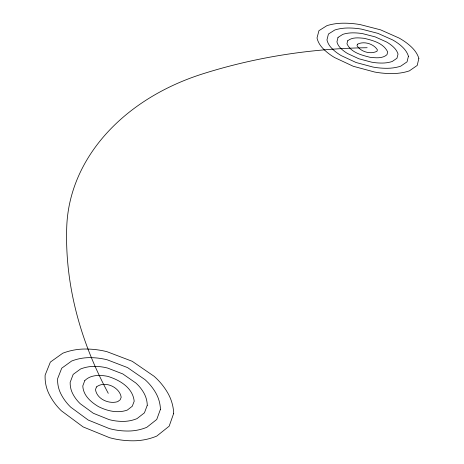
<?xml version="1.0" encoding="UTF-8"?>
<svg xmlns="http://www.w3.org/2000/svg" width="464" height="464" viewBox="0 0 464 464"><rect width="100%" height="100%" fill="white"/><g stroke="black" fill="none" stroke-linecap="round" stroke-linejoin="round"><path stroke-width="0.7" d="M108.274 393.315A495.761 364.93 17 0 1 66.741 226.948A220.197 171.442 0.8 0 1 202.791 73.84A602.73 539.62 34.4 0 1 367.152 47.728M357.367 44.266L357.036 45.756C360.812 51.84 370.713 54.688 377.017 51.214L377.394 49.839C373.619 43.691 363.724 40.826 357.367 44.266M347.652 40.832L346.962 43.79C350.97 52.571 361.526 55.094 370.063 57.298C375.689 57.843 382.348 58.76 386.953 54.729L387.689 51.956C383.508 43.14 372.998 40.484 364.304 38.338C358.747 37.804 352.251 36.958 347.652 40.832M418.864 58.383L417.217 65.43L409.329 70.888A39.898 26.141 4.6 0 1 392.909 73.561A61.573 39.794 4.3 0 1 374.529 72.007L353.261 66.277L334.614 57.559A61.184 39.446 3.7 0 1 322.799 48.32A39.266 25.566 3 0 1 317.016 37.955L318.942 30.676L326.946 25.642A39.782 26.303 2.7 0 1 342.705 23.2A63.301 42.502 2.9 0 1 360.128 24.586L380.555 29.835L399.115 38.065A63.707 42.897 3.6 0 1 411.562 47.131A42.955 28.635 4.3 0 1 418.864 58.383M338.012 37.422L336.939 41.835A23.687 15.492 3.3 0 0 340.535 48.082A36.981 24.035 3.7 0 0 347.698 53.604L358.875 58.777L371.536 62.153A37.126 24.163 4.1 0 0 382.446 63.063A23.919 15.701 4.2 0 0 392.213 61.492L396.964 58.267L398.031 54.091A25.607 16.982 4 0 0 393.791 47.369A37.891 25.276 3.6 0 0 386.402 41.911L375.254 36.911L362.894 33.71A37.746 25.137 3.2 0 0 352.333 32.857A23.873 15.759 3.1 0 0 342.803 34.353L338.012 37.422M408.424 56.231L407.05 61.84L400.728 66.166A31.906 20.921 4.4 0 1 387.649 68.289A49.375 32.022 4.2 0 1 373.027 67.06L356.079 62.512L341.168 55.581A49.126 31.801 3.7 0 1 331.661 48.204A31.5 20.549 3.2 0 1 326.958 39.892L328.437 34.034L334.834 29.98A31.83 21.025 2.9 0 1 347.495 28.002A50.483 33.756 3.1 0 1 361.502 29.128L377.916 33.362L392.77 39.985A50.738 34.005 3.6 0 1 402.677 47.247A34.249 22.771 4.1 0 1 408.424 56.231M173.71 413.308L169.174 426.172L156.762 436.085A53.923 46.713 -19 0 1 133.777 440.8A82.685 70.569 -16.7 0 1 109.608 437.703L83.108 426.909L61.323 410.762A82.348 69.449 -17.6 0 1 48.975 393.849A53.401 44.811 -20.7 0 1 45.136 375.098L50.367 362.077L62.791 353.197A54.804 46.168 -24.2 0 1 84.489 349.032A88.114 75.098 -27.3 0 1 107.022 351.706L132.252 361.305L154.1 376.287A88.444 76.415 -27.2 0 1 167.661 392.782A58.87 51.243 -23.8 0 1 173.71 413.308M96.46 386.941L95.491 389.627C96.941 399.202 109.028 404.347 117.717 401.65L120.205 399.753L121.191 397.265C119.683 387.017 104.702 380.428 96.46 386.941M160.451 409.26L156.745 419.462L146.81 427.309A43.193 37.317 -19.6 0 1 128.528 431.033A66.485 56.776 -17.7 0 1 109.336 428.591L88.241 420.059L70.806 407.235A66.271 56.045 -18.3 0 1 60.825 393.745A42.856 36.093 -20.8 0 1 57.611 378.694L61.718 368.201L71.659 361.021A43.755 36.963 -23.7 0 1 89.117 357.651A69.948 59.67 -26.1 0 1 107.265 359.82L127.548 367.587L145.023 379.656A70.157 60.5 -26 0 1 155.776 392.886A46.893 40.664 -23.3 0 1 160.451 409.26M84.761 380.631L82.789 385.961C83.247 395.467 90.787 401.952 98.351 406.557C107.288 411.017 117.566 413.517 127.287 410.089L132.257 406.255L134.195 401.232C132.82 387.66 119.596 379.981 107.758 376.35C99.975 374.837 90.764 374.587 84.761 380.631M147.279 405.234L144.437 412.827L136.984 418.644A32.434 27.95 -20.1 0 1 123.354 421.399A50.129 42.827 -18.7 0 1 109.063 419.595L93.322 413.273L80.243 403.732A50.013 42.41 -19.1 0 1 72.68 393.634A32.248 27.254 -21 0 1 70.163 382.319L73.184 374.384L80.643 368.944A32.753 27.753 -23.2 0 1 93.809 366.386A52.072 44.451 -25 0 1 107.509 368.033L122.798 373.926L135.9 383.049A52.188 44.915 -24.9 0 1 143.892 392.996A35.02 30.253 -22.9 0 1 147.279 405.234"/></g></svg>
